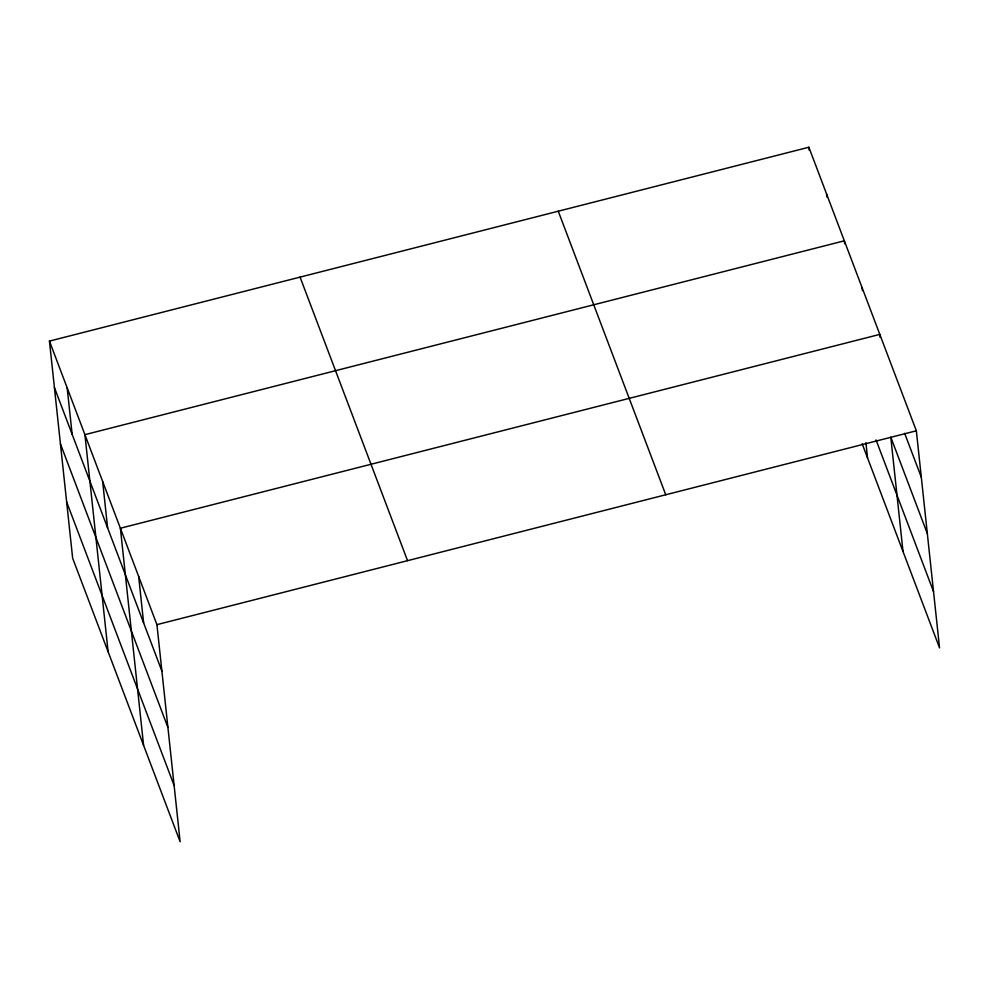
<?xml version="1.0" encoding="UTF-8"?>
<svg xmlns="http://www.w3.org/2000/svg" width="989" height="989" viewBox="0 0 989 989"><rect width="100%" height="100%" fill="white"/><g stroke="black" fill="none" stroke-linecap="round" stroke-linejoin="round"><path stroke-width="1.48" d="M49.45 341.094L156.93 624.652L180.134 841.763L72.654 558.204L49.45 341.094L808.866 147.237L916.346 430.796L939.55 647.906L862.161 443.74M156.93 624.652L916.346 430.796M904.651 433.318L921.315 477.267M927.336 533.578L890.792 437.175L903.006 551.503M876.031 439.895L933.529 591.595M558.266 211.213L665.745 494.772M300.063 277.118L407.542 560.676M54.42 387.564L161.899 671.123M60.44 443.876L167.907 727.434M66.634 501.893L174.113 785.451M880.123 337.385L879.802 334.393L120.386 528.237L143.59 745.347M862.074 287.601L862.396 290.605M844.655 243.813L844.334 240.809L84.918 434.666L108.122 651.776M865.919 442.701L867.538 457.919M826.606 194.029L826.928 197.021M808.866 147.237L809.187 150.241M138.658 576.451L143.628 622.922M102.646 481.458L107.616 527.928M67.178 387.873L72.148 434.344"/></g></svg>
